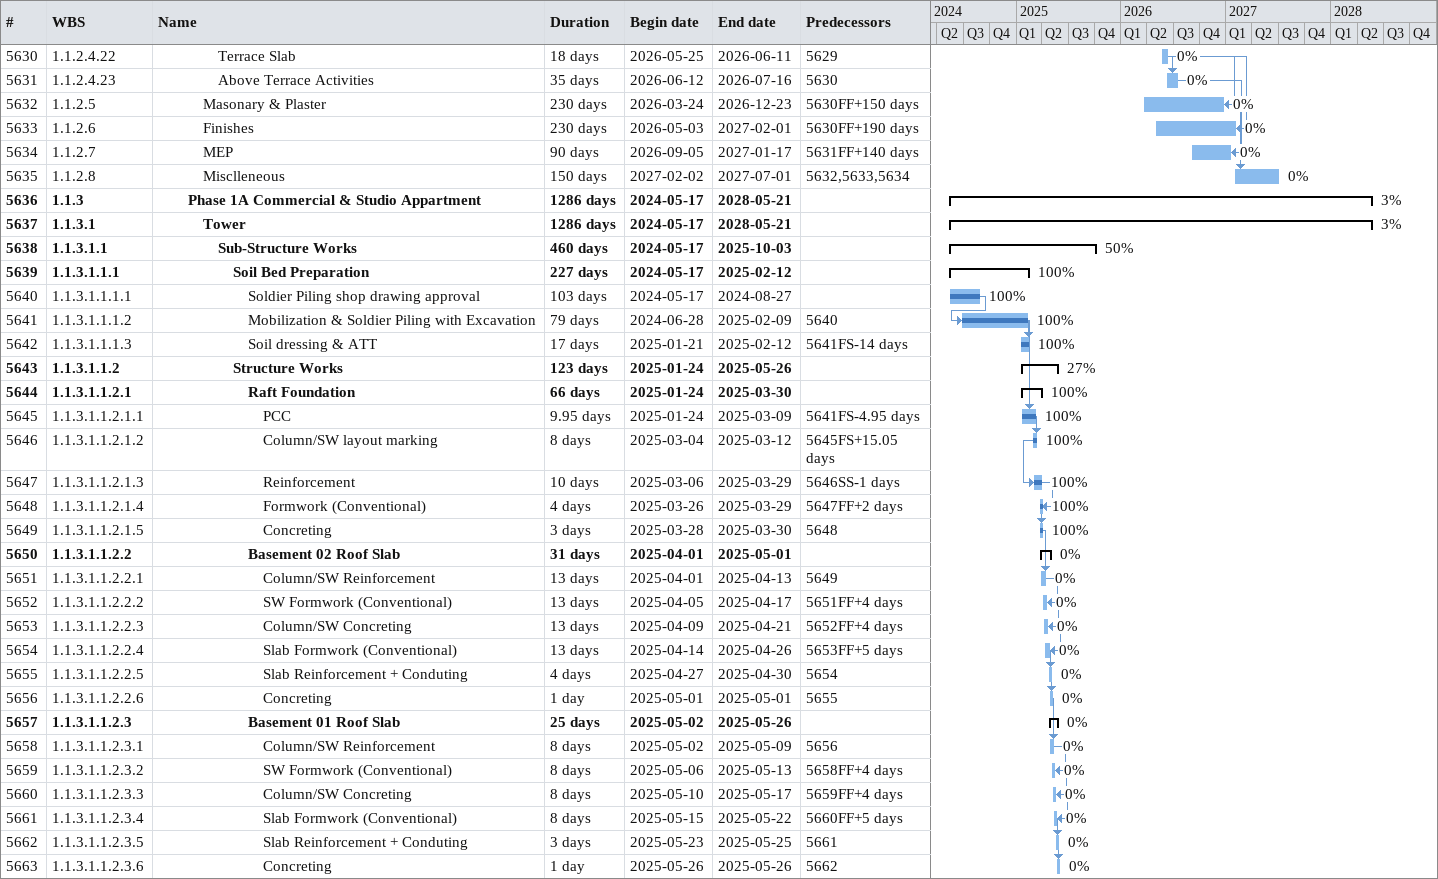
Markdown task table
| ID | WBS | Task | Duration | Start | Finish | Predecessors | % complete |
|---|---|---|---|---|---|---|---|
| 5630 | 1.1.2.4.22 | Terrace Slab | 18d | 2026-05-25 | 2026-06-11 | 5629 | 0 |
| 5631 | 1.1.2.4.23 | Above Terrace Activities | 35d | 2026-06-12 | 2026-07-16 | 5630 | 0 |
| 5632 | 1.1.2.5 | Masonary & Plaster | 230d | 2026-03-24 | 2026-12-23 | 5630FF+150d | 0 |
| 5633 | 1.1.2.6 | Finishes | 230d | 2026-05-03 | 2027-02-01 | 5630FF+190d | 0 |
| 5634 | 1.1.2.7 | MEP | 90d | 2026-09-05 | 2027-01-17 | 5631FF+140d | 0 |
| 5635 | 1.1.2.8 | Misclleneous | 150d | 2027-02-02 | 2027-07-01 | 5632, 5633, 5634 | 0 |
| 5636 | 1.1.3 | **Phase 1A Commercial & Studio Appartment** | 1286d | 2024-05-17 | 2028-05-21 |  | 3 |
| 5637 | 1.1.3.1 | **Tower** | 1286d | 2024-05-17 | 2028-05-21 |  | 3 |
| 5638 | 1.1.3.1.1 | **Sub-Structure Works** | 460d | 2024-05-17 | 2025-10-03 |  | 50 |
| 5639 | 1.1.3.1.1.1 | **Soil Bed Preparation** | 227d | 2024-05-17 | 2025-02-12 |  | 100 |
| 5640 | 1.1.3.1.1.1.1 | Soldier Piling shop drawing approval | 103d | 2024-05-17 | 2024-08-27 |  | 100 |
| 5641 | 1.1.3.1.1.1.2 | Mobilization & Soldier Piling with Excavation | 79d | 2024-06-28 | 2025-02-09 | 5640 | 100 |
| 5642 | 1.1.3.1.1.1.3 | Soil dressing & ATT | 17d | 2025-01-21 | 2025-02-12 | 5641FS-14d | 100 |
| 5643 | 1.1.3.1.1.2 | **Structure Works** | 123d | 2025-01-24 | 2025-05-26 |  | 27 |
| 5644 | 1.1.3.1.1.2.1 | **Raft Foundation** | 66d | 2025-01-24 | 2025-03-30 |  | 100 |
| 5645 | 1.1.3.1.1.2.1.1 | PCC | 9.95d | 2025-01-24 | 2025-03-09 | 5641FS-4.95d | 100 |
| 5646 | 1.1.3.1.1.2.1.2 | Column/SW layout marking | 8d | 2025-03-04 | 2025-03-12 | 5645FS+15.05d | 100 |
| 5647 | 1.1.3.1.1.2.1.3 | Reinforcement | 10d | 2025-03-06 | 2025-03-29 | 5646SS-1d | 100 |
| 5648 | 1.1.3.1.1.2.1.4 | Formwork (Conventional) | 4d | 2025-03-26 | 2025-03-29 | 5647FF+2d | 100 |
| 5649 | 1.1.3.1.1.2.1.5 | Concreting | 3d | 2025-03-28 | 2025-03-30 | 5648 | 100 |
| 5650 | 1.1.3.1.1.2.2 | **Basement 02 Roof Slab** | 31d | 2025-04-01 | 2025-05-01 |  | 0 |
| 5651 | 1.1.3.1.1.2.2.1 | Column/SW Reinforcement | 13d | 2025-04-01 | 2025-04-13 | 5649 | 0 |
| 5652 | 1.1.3.1.1.2.2.2 | SW Formwork (Conventional) | 13d | 2025-04-05 | 2025-04-17 | 5651FF+4d | 0 |
| 5653 | 1.1.3.1.1.2.2.3 | Column/SW Concreting | 13d | 2025-04-09 | 2025-04-21 | 5652FF+4d | 0 |
| 5654 | 1.1.3.1.1.2.2.4 | Slab Formwork (Conventional) | 13d | 2025-04-14 | 2025-04-26 | 5653FF+5d | 0 |
| 5655 | 1.1.3.1.1.2.2.5 | Slab Reinforcement + Conduting | 4d | 2025-04-27 | 2025-04-30 | 5654 | 0 |
| 5656 | 1.1.3.1.1.2.2.6 | Concreting | 1d | 2025-05-01 | 2025-05-01 | 5655 | 0 |
| 5657 | 1.1.3.1.1.2.3 | **Basement 01 Roof Slab** | 25d | 2025-05-02 | 2025-05-26 |  | 0 |
| 5658 | 1.1.3.1.1.2.3.1 | Column/SW Reinforcement | 8d | 2025-05-02 | 2025-05-09 | 5656 | 0 |
| 5659 | 1.1.3.1.1.2.3.2 | SW Formwork (Conventional) | 8d | 2025-05-06 | 2025-05-13 | 5658FF+4d | 0 |
| 5660 | 1.1.3.1.1.2.3.3 | Column/SW Concreting | 8d | 2025-05-10 | 2025-05-17 | 5659FF+4d | 0 |
| 5661 | 1.1.3.1.1.2.3.4 | Slab Formwork (Conventional) | 8d | 2025-05-15 | 2025-05-22 | 5660FF+5d | 0 |
| 5662 | 1.1.3.1.1.2.3.5 | Slab Reinforcement + Conduting | 3d | 2025-05-23 | 2025-05-25 | 5661 | 0 |
| 5663 | 1.1.3.1.1.2.3.6 | Concreting | 1d | 2025-05-26 | 2025-05-26 | 5662 | 0 |
